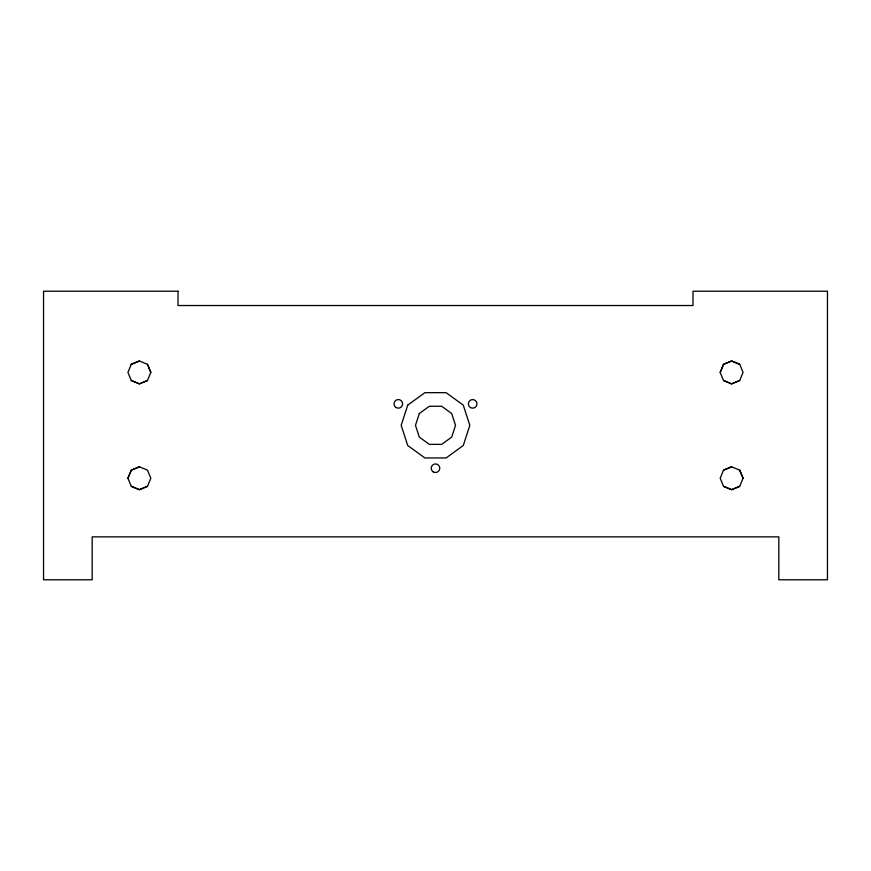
<?xml version="1.0" encoding="UTF-8"?>
<svg xmlns="http://www.w3.org/2000/svg" width="871" height="871" viewBox="0 0 871 871"><rect width="100%" height="100%" fill="white"/><g stroke="black" fill="none" stroke-linecap="round" stroke-linejoin="round"><path stroke-width="1.31" d="M131.292 364.318L127.939 372.418L131.292 380.507L139.382 383.861L147.471 380.507L150.825 372.418L147.482 364.328L139.382 360.975L131.292 364.318L139.382 360.975M147.471 486.334L139.382 489.687L131.292 486.323L127.939 478.244L131.292 470.155L139.382 466.802L147.482 470.155L150.825 478.244L147.482 486.323L139.382 489.687L131.292 486.334M127.939 478.244L131.292 470.144L139.382 466.802M720.175 372.418L723.529 364.318L731.618 360.975L739.708 364.318L743.061 372.418L739.708 380.496L731.618 383.861L723.529 380.507L720.175 372.418L723.518 364.328L731.618 360.975L739.708 364.328M723.518 486.323L731.618 489.687L739.708 486.323L743.061 478.244L739.708 470.155L731.618 466.802L723.529 470.144L720.175 478.244L723.529 486.334L731.618 489.687L739.708 486.334M147.482 380.496L139.382 383.861L131.292 380.496M739.708 380.496L731.618 383.861L723.518 380.496M723.518 470.155L731.618 466.802M739.708 470.144L743.061 478.244M147.471 364.318L150.825 372.418M407.726 405.135L401.172 425.32L407.726 445.495L424.885 457.961L446.115 457.961L463.274 445.495L469.828 425.32L463.274 405.135L446.104 392.669L424.885 392.669L407.726 405.135M419.299 413.551L415.478 425.32L419.299 437.079L429.316 444.362L441.684 444.362L451.701 437.079L455.522 425.32L451.701 413.551L441.684 406.267L429.316 406.267L419.299 413.551M178.011 291.219L43.55 291.219L43.55 579.781L92.184 579.781L92.184 536.863L778.816 536.863L778.816 579.781L827.45 579.781L827.45 291.219L692.989 291.219L692.989 305.525L178.011 305.525L178.011 291.219M433.344 471.94A4.301 4.301 0 0 0 439.79 468.228A4.301 4.301 0 0 0 433.355 464.504A4.301 4.301 0 0 0 433.344 471.94M470.503 407.574A4.301 4.301 0 0 0 476.96 403.861A4.301 4.301 0 0 0 470.514 400.127A4.301 4.301 0 0 0 470.503 407.574M396.174 407.574A4.301 4.301 0 0 0 402.631 403.861A4.301 4.301 0 0 0 396.185 400.127A4.301 4.301 0 0 0 396.174 407.574"/></g></svg>
